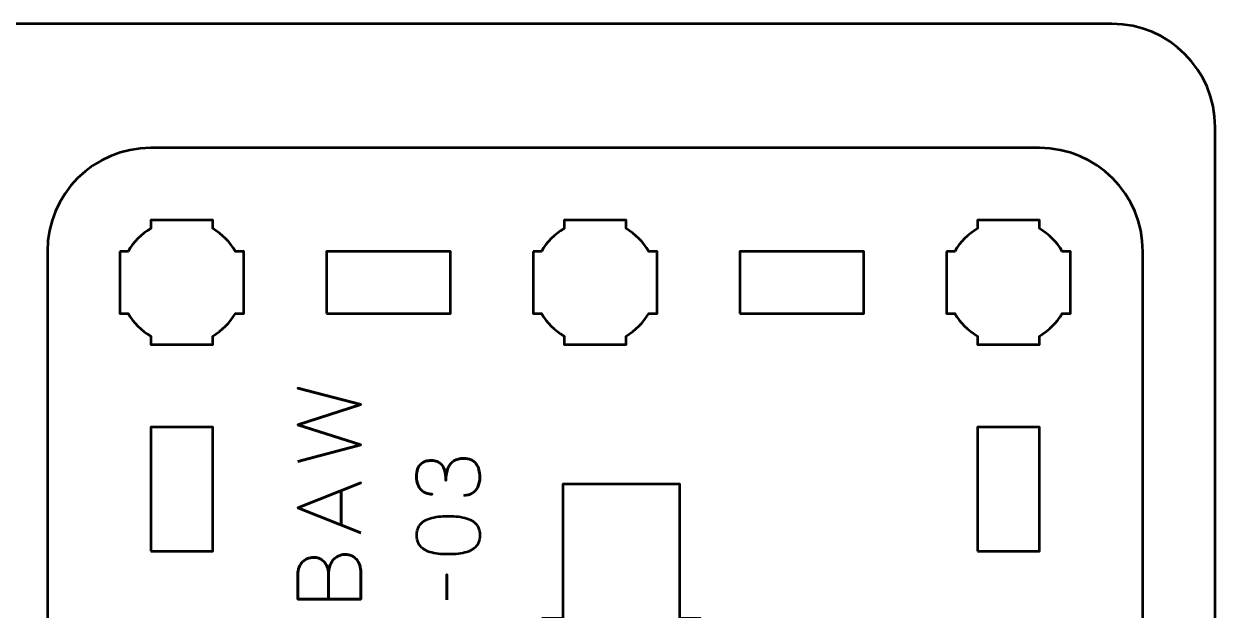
# Model space of a CAD drawing. Header units: centimetres. Extents: x -21 to 0, y -29.7 to 0.
# Drawn here: x -5.76 to 0, y -2.84 to 0 of the extents above; entities that cross this region are included whole.
import ezdxf

# ---------------------------------------------------------------- set-up
doc = ezdxf.new("R2010")
doc.units = ezdxf.units.CM
doc.header["$MEASUREMENT"] = 0
doc.layers.add('Layer 1', color=7, linetype='Continuous')

msp = doc.modelspace()

# ---------------------------------------------------------------- linework, layer by layer
at = {"layer": 'Layer 1', "lineweight": 53}
for points in [[(-4.3, -1.4), (-3.7, -1.4), (-3.7, -1.1), (-4.3, -1.1), (-4.3, -1.4)], [(-2.3, -1.4), (-1.7, -1.4), (-1.7, -1.1), (-2.3, -1.1), (-2.3, -1.4)], [(-5.15, -2.55), (-4.85, -2.55), (-4.85, -1.95), (-5.15, -1.95), (-5.15, -2.55)], [(-1.15, -2.55), (-0.85, -2.55), (-0.85, -1.95), (-1.15, -1.95), (-1.15, -2.55)]]:
    msp.add_lwpolyline(points, close=True, dxfattribs=at)
at = {"layer": 'Layer 1', "color": 1, "lineweight": 53}
msp.add_open_spline([(-21.00003, -29.19995), (-21.00003, -29.19995), (-21.00003, -8.29992), (-21.00003, -8.29992), (-21.00003, -8.29992), (-21.00003, -8.21709), (-20.93286, -8.14992), (-20.85003, -8.14992), (-20.85003, -8.14992), (-20.7672, -8.14992), (-20.70003, -8.08275), (-20.70003, -7.99992), (-20.70003, -7.99992), (-20.70003, -7.91709), (-20.7672, -7.84992), (-20.85003, -7.84992), (-20.85003, -7.84992), (-20.93286, -7.84992), (-21.00003, -7.78275), (-21.00003, -7.69992), (-21.00003, -7.69992), (-21.00003, -7.61709), (-20.93286, -7.54992), (-20.85003, -7.54992), (-20.85003, -7.54992), (-20.7672, -7.54992), (-20.70003, -7.48275), (-20.70003, -7.39992), (-20.70003, -7.39992), (-20.70003, -7.31709), (-20.7672, -7.24992), (-20.85003, -7.24992), (-20.85003, -7.24992), (-20.93286, -7.24992), (-21.00003, -7.18275), (-21.00003, -7.09992), (-21.00003, -7.09992), (-21.00003, -7.01709), (-20.93286, -6.94992), (-20.85003, -6.94992), (-20.85003, -6.94992), (-20.7672, -6.94992), (-20.70003, -6.88275), (-20.70003, -6.79992), (-20.70003, -6.79992), (-20.70003, -6.71709), (-20.7672, -6.64992), (-20.85003, -6.64992), (-20.85003, -6.64992), (-20.93286, -6.64992), (-21.00003, -6.58275), (-21.00003, -6.49992), (-21.00003, -6.49992), (-21.00003, -6.41709), (-20.93286, -6.34992), (-20.85003, -6.34992), (-20.85003, -6.34992), (-20.7672, -6.34992), (-20.70003, -6.28275), (-20.70003, -6.19992), (-20.70003, -6.19992), (-20.70003, -6.11709), (-20.7672, -6.04992), (-20.85003, -6.04992), (-20.85003, -6.04992), (-20.93286, -6.04992), (-21.00003, -5.98275), (-21.00003, -5.89992), (-21.00003, -5.89992), (-21.00003, -5.81709), (-20.93286, -5.74992), (-20.85003, -5.74992), (-20.85003, -5.74992), (-20.7672, -5.74992), (-20.70003, -5.68275), (-20.70003, -5.59992), (-20.70003, -5.59992), (-20.70003, -5.51709), (-20.7672, -5.44992), (-20.85003, -5.44992), (-20.85003, -5.44992), (-20.93286, -5.44992), (-21.00003, -5.38275), (-21.00003, -5.29992), (-21.00003, -5.29992), (-21.00003, -5.21709), (-20.93286, -5.14992), (-20.85003, -5.14992), (-20.85003, -5.14992), (-20.7672, -5.14992), (-20.70003, -5.08275), (-20.70003, -4.99992), (-20.70003, -4.99992), (-20.70003, -4.91709), (-20.7672, -4.84992), (-20.85003, -4.84992), (-20.85003, -4.84992), (-20.93286, -4.84992), (-21.00003, -4.78275), (-21.00003, -4.69992), (-21.00003, -4.69992), (-21.00003, -4.61709), (-20.93286, -4.54992), (-20.85003, -4.54992), (-20.85003, -4.54992), (-20.7672, -4.54992), (-20.70003, -4.48275), (-20.70003, -4.39992), (-20.70003, -4.39992), (-20.70003, -4.31709), (-20.7672, -4.24992), (-20.85003, -4.24992), (-20.85003, -4.24992), (-20.93286, -4.24992), (-21.00003, -4.18275), (-21.00003, -4.09992), (-21.00003, -4.09992), (-21.00003, -4.01709), (-20.93286, -3.94992), (-20.85003, -3.94992), (-20.85003, -3.94992), (-20.7672, -3.94992), (-20.70003, -3.88275), (-20.70003, -3.79992), (-20.70003, -3.79992), (-20.70003, -3.71709), (-20.7672, -3.64992), (-20.85003, -3.64992), (-20.85003, -3.64992), (-20.93286, -3.64992), (-21.00003, -3.58275), (-21.00003, -3.49992), (-21.00003, -3.49992), (-21.00003, -3.41709), (-20.93286, -3.34992), (-20.85003, -3.34992), (-20.85003, -3.34992), (-20.7672, -3.34992), (-20.70003, -3.28275), (-20.70003, -3.19992), (-20.70003, -3.19992), (-20.70003, -3.11709), (-20.7672, -3.04992), (-20.85003, -3.04992), (-20.85003, -3.04992), (-20.93286, -3.04992), (-21.00003, -2.98275), (-21.00003, -2.89992), (-21.00003, -2.89992), (-21.00003, -2.81709), (-20.93286, -2.74992), (-20.85003, -2.74992), (-20.85003, -2.74992), (-20.7672, -2.74992), (-20.70003, -2.68275), (-20.70003, -2.59992), (-20.70003, -2.59992), (-20.70003, -2.51709), (-20.7672, -2.44992), (-20.85003, -2.44992), (-20.85003, -2.44992), (-20.93286, -2.44992), (-21.00003, -2.38275), (-21.00003, -2.29992), (-21.00003, -2.29992), (-21.00003, -2.21709), (-20.93286, -2.14992), (-20.85003, -2.14992), (-20.85003, -2.14992), (-20.7672, -2.14992), (-20.70003, -2.08275), (-20.70003, -1.99992), (-20.70003, -1.99992), (-20.70003, -1.91709), (-20.7672, -1.84992), (-20.85003, -1.84992), (-20.85003, -1.84992), (-20.93286, -1.84992), (-21.00003, -1.78275), (-21.00003, -1.69992), (-21.00003, -1.69992), (-21.00003, -1.61709), (-20.93286, -1.54992), (-20.85003, -1.54992), (-20.85003, -1.54992), (-20.7672, -1.54992), (-20.70003, -1.48275), (-20.70003, -1.39992), (-20.70003, -1.39992), (-20.70003, -1.31709), (-20.7672, -1.24992), (-20.85003, -1.24992), (-20.85003, -1.24992), (-20.93286, -1.24992), (-21.00003, -1.18275), (-21.00003, -1.09992), (-21.00003, -1.09992), (-21.00003, -1.09992), (-21.00003, -0.49992), (-21.00003, -0.49992), (-21.00003, -0.49992), (-21.00003, -0.22295), (-20.77694, 0.00004), (-20.49994, 0.00004), (-20.49994, 0.00004), (-20.49994, 0.00004), (-0.50008, 0.00004), (-0.50008, 0.00004), (-0.50008, 0.00004), (-0.22294, 0.00004), (0.00002, -0.22295), (0.00002, -0.49992), (0.00002, -0.49992), (0.00002, -0.49992), (0.00002, -29.19995), (0.00002, -29.19995), (0.00002, -29.19995), (0.00002, -29.47695), (-0.22294, -29.70004), (-0.50008, -29.70004), (-0.50008, -29.70004), (-0.50008, -29.70004), (-20.49994, -29.70004), (-20.49994, -29.70004), (-20.49994, -29.70004), (-20.77694, -29.70004), (-21.00003, -29.47695), (-21.00003, -29.19995)], degree=3, knots=[0, 0, 0, 0, 0.0175439, 0.0175439, 0.0175439, 0.0175439, 0.0350877, 0.0350877, 0.0350877, 0.0350877, 0.0526316, 0.0526316, 0.0526316, 0.0526316, 0.0701754, 0.0701754, 0.0701754, 0.0701754, 0.0877193, 0.0877193, 0.0877193, 0.0877193, 0.1052632, 0.1052632, 0.1052632, 0.1052632, 0.122807, 0.122807, 0.122807, 0.122807, 0.1403509, 0.1403509, 0.1403509, 0.1403509, 0.1578947, 0.1578947, 0.1578947, 0.1578947, 0.1754386, 0.1754386, 0.1754386, 0.1754386, 0.1929825, 0.1929825, 0.1929825, 0.1929825, 0.2105263, 0.2105263, 0.2105263, 0.2105263, 0.2280702, 0.2280702, 0.2280702, 0.2280702, 0.245614, 0.245614, 0.245614, 0.245614, 0.2631579, 0.2631579, 0.2631579, 0.2631579, 0.2807018, 0.2807018, 0.2807018, 0.2807018, 0.2982456, 0.2982456, 0.2982456, 0.2982456, 0.3157895, 0.3157895, 0.3157895, 0.3157895, 0.3333333, 0.3333333, 0.3333333, 0.3333333, 0.3508772, 0.3508772, 0.3508772, 0.3508772, 0.3684211, 0.3684211, 0.3684211, 0.3684211, 0.3859649, 0.3859649, 0.3859649, 0.3859649, 0.4035088, 0.4035088, 0.4035088, 0.4035088, 0.4210526, 0.4210526, 0.4210526, 0.4210526, 0.4385965, 0.4385965, 0.4385965, 0.4385965, 0.4561404, 0.4561404, 0.4561404, 0.4561404, 0.4736842, 0.4736842, 0.4736842, 0.4736842, 0.4912281, 0.4912281, 0.4912281, 0.4912281, 0.5087719, 0.5087719, 0.5087719, 0.5087719, 0.5263158, 0.5263158, 0.5263158, 0.5263158, 0.5438596, 0.5438596, 0.5438596, 0.5438596, 0.5614035, 0.5614035, 0.5614035, 0.5614035, 0.5789474, 0.5789474, 0.5789474, 0.5789474, 0.5964912, 0.5964912, 0.5964912, 0.5964912, 0.6140351, 0.6140351, 0.6140351, 0.6140351, 0.6315789, 0.6315789, 0.6315789, 0.6315789, 0.6491228, 0.6491228, 0.6491228, 0.6491228, 0.6666667, 0.6666667, 0.6666667, 0.6666667, 0.6842105, 0.6842105, 0.6842105, 0.6842105, 0.7017544, 0.7017544, 0.7017544, 0.7017544, 0.7192982, 0.7192982, 0.7192982, 0.7192982, 0.7368421, 0.7368421, 0.7368421, 0.7368421, 0.754386, 0.754386, 0.754386, 0.754386, 0.7719298, 0.7719298, 0.7719298, 0.7719298, 0.7894737, 0.7894737, 0.7894737, 0.7894737, 0.8070175, 0.8070175, 0.8070175, 0.8070175, 0.8245614, 0.8245614, 0.8245614, 0.8245614, 0.8421053, 0.8421053, 0.8421053, 0.8421053, 0.8596491, 0.8596491, 0.8596491, 0.8596491, 0.877193, 0.877193, 0.877193, 0.877193, 0.8947368, 0.8947368, 0.8947368, 0.8947368, 0.9122807, 0.9122807, 0.9122807, 0.9122807, 0.9298246, 0.9298246, 0.9298246, 0.9298246, 0.9473684, 0.9473684, 0.9473684, 0.9473684, 0.9649123, 0.9649123, 0.9649123, 0.9649123, 0.9824561, 0.9824561, 0.9824561, 0.9824561, 1, 1, 1, 1], dxfattribs=at)
at = {"layer": 'Layer 1', "color": 3, "lineweight": 53}
msp.add_open_spline([(-5.65, -5.4), (-5.65, -5.4), (-5.65, -1.1), (-5.65, -1.1), (-5.65, -1.1), (-5.65, -0.82391), (-5.42609, -0.6), (-5.15, -0.6), (-5.15, -0.6), (-5.15, -0.6), (-0.85, -0.6), (-0.85, -0.6), (-0.85, -0.6), (-0.57391, -0.6), (-0.35, -0.82391), (-0.35, -1.1), (-0.35, -1.1), (-0.35, -1.1), (-0.35, -5.4), (-0.35, -5.4), (-0.35, -5.4), (-0.35, -5.67609), (-0.57391, -5.9), (-0.85, -5.9), (-0.85, -5.9), (-0.85, -5.9), (-2.492, -5.9), (-2.492, -5.9), (-2.492, -5.9), (-2.492, -5.9), (-2.492, -4.52699), (-2.492, -4.52699), (-2.492, -4.52699), (-2.492, -4.52699), (-2.238, -4.52699), (-2.238, -4.52699), (-2.238, -4.52699), (-2.238, -4.52699), (-2.238, -4.27299), (-2.238, -4.27299), (-2.238, -4.27299), (-2.238, -4.27299), (-2.492, -4.27299), (-2.492, -4.27299), (-2.492, -4.27299), (-2.492, -4.27299), (-2.492, -2.87299), (-2.492, -2.87299), (-2.492, -2.87299), (-2.492, -2.87299), (-2.592, -2.87302), (-2.592, -2.87302), (-2.592, -2.87302), (-2.592, -2.87302), (-2.592, -2.64998), (-2.592, -2.64998), (-2.592, -2.64998), (-2.592, -2.64998), (-2.592, -2.22501), (-2.592, -2.22501), (-2.592, -2.22501), (-2.592, -2.22501), (-3.154, -2.225), (-3.154, -2.225), (-3.154, -2.225), (-3.154, -2.225), (-3.154, -2.64998), (-3.154, -2.64998), (-3.154, -2.64998), (-3.154, -2.64998), (-3.154, -2.87302), (-3.154, -2.87302), (-3.154, -2.87302), (-3.154, -2.87302), (-3.254, -2.87299), (-3.254, -2.87299), (-3.254, -2.87299), (-3.254, -2.87299), (-3.254, -4.27299), (-3.254, -4.27299), (-3.254, -4.27299), (-3.254, -4.27299), (-3.762, -4.27299), (-3.762, -4.27299), (-3.762, -4.27299), (-3.762, -4.27299), (-3.762, -4.52699), (-3.762, -4.52699), (-3.762, -4.52699), (-3.762, -4.52699), (-3.508, -4.52699), (-3.508, -4.52699), (-3.508, -4.52699), (-3.508, -4.52699), (-3.508, -5.9), (-3.508, -5.9), (-3.508, -5.9), (-3.508, -5.9), (-3.969, -5.9), (-3.969, -5.9), (-3.969, -5.9), (-3.969, -5.81717), (-4.03617, -5.75), (-4.119, -5.75), (-4.119, -5.75), (-4.20183, -5.75), (-4.269, -5.81717), (-4.269, -5.9), (-4.269, -5.9), (-4.269, -5.9), (-5.15, -5.9), (-5.15, -5.9), (-5.15, -5.9), (-5.42609, -5.9), (-5.65, -5.67609), (-5.65, -5.4)], degree=3, knots=[0, 0, 0, 0, 0.0344828, 0.0344828, 0.0344828, 0.0344828, 0.0689655, 0.0689655, 0.0689655, 0.0689655, 0.1034483, 0.1034483, 0.1034483, 0.1034483, 0.137931, 0.137931, 0.137931, 0.137931, 0.1724138, 0.1724138, 0.1724138, 0.1724138, 0.2068966, 0.2068966, 0.2068966, 0.2068966, 0.2413793, 0.2413793, 0.2413793, 0.2413793, 0.2758621, 0.2758621, 0.2758621, 0.2758621, 0.3103448, 0.3103448, 0.3103448, 0.3103448, 0.3448276, 0.3448276, 0.3448276, 0.3448276, 0.3793103, 0.3793103, 0.3793103, 0.3793103, 0.4137931, 0.4137931, 0.4137931, 0.4137931, 0.4482759, 0.4482759, 0.4482759, 0.4482759, 0.4827586, 0.4827586, 0.4827586, 0.4827586, 0.5172414, 0.5172414, 0.5172414, 0.5172414, 0.5517241, 0.5517241, 0.5517241, 0.5517241, 0.5862069, 0.5862069, 0.5862069, 0.5862069, 0.6206897, 0.6206897, 0.6206897, 0.6206897, 0.6551724, 0.6551724, 0.6551724, 0.6551724, 0.6896552, 0.6896552, 0.6896552, 0.6896552, 0.7241379, 0.7241379, 0.7241379, 0.7241379, 0.7586207, 0.7586207, 0.7586207, 0.7586207, 0.7931034, 0.7931034, 0.7931034, 0.7931034, 0.8275862, 0.8275862, 0.8275862, 0.8275862, 0.862069, 0.862069, 0.862069, 0.862069, 0.8965517, 0.8965517, 0.8965517, 0.8965517, 0.9310345, 0.9310345, 0.9310345, 0.9310345, 0.9655172, 0.9655172, 0.9655172, 0.9655172, 1, 1, 1, 1], dxfattribs=at)
at = {"layer": 'Layer 1', "lineweight": 53}
for points in [[(-5.3, -1.1), (-5.3, -1.1), (-5.25985, -1.1), (-5.25985, -1.1), (-5.25985, -1.1), (-5.2335, -1.05447), (-5.19553, -1.0165), (-5.15, -0.99015), (-5.15, -0.99015), (-5.15, -0.99015), (-5.15, -0.95), (-5.15, -0.95), (-5.15, -0.95), (-5.15, -0.95), (-5, -0.95), (-5, -0.95), (-5, -0.95), (-5, -0.95), (-4.85, -0.95), (-4.85, -0.95), (-4.85, -0.95), (-4.85, -0.95), (-4.85, -0.99015), (-4.85, -0.99015), (-4.85, -0.99015), (-4.80447, -1.0165), (-4.7665, -1.05447), (-4.74015, -1.1), (-4.74015, -1.1), (-4.74015, -1.1), (-4.7, -1.1), (-4.7, -1.1), (-4.7, -1.1), (-4.7, -1.1), (-4.7, -1.25), (-4.7, -1.25), (-4.7, -1.25), (-4.7, -1.25), (-4.7, -1.4), (-4.7, -1.4), (-4.7, -1.4), (-4.7, -1.4), (-4.74015, -1.4), (-4.74015, -1.4), (-4.74015, -1.4), (-4.7665, -1.44553), (-4.80447, -1.4835), (-4.85, -1.50985), (-4.85, -1.50985), (-4.85, -1.50985), (-4.85, -1.55), (-4.85, -1.55), (-4.85, -1.55), (-4.85, -1.55), (-5, -1.55), (-5, -1.55), (-5, -1.55), (-5, -1.55), (-5.15, -1.55), (-5.15, -1.55), (-5.15, -1.55), (-5.15, -1.55), (-5.15, -1.50985), (-5.15, -1.50985), (-5.15, -1.50985), (-5.19553, -1.4835), (-5.2335, -1.44553), (-5.25985, -1.4), (-5.25985, -1.4), (-5.25985, -1.4), (-5.3, -1.4), (-5.3, -1.4), (-5.3, -1.4), (-5.3, -1.4), (-5.3, -1.25), (-5.3, -1.25), (-5.3, -1.25), (-5.3, -1.25), (-5.3, -1.1), (-5.3, -1.1)], [(-3.3, -1.1), (-3.3, -1.1), (-3.25985, -1.1), (-3.25985, -1.1), (-3.25985, -1.1), (-3.2335, -1.05447), (-3.19553, -1.0165), (-3.15, -0.99015), (-3.15, -0.99015), (-3.15, -0.99015), (-3.15, -0.95), (-3.15, -0.95), (-3.15, -0.95), (-3.15, -0.95), (-3, -0.95), (-3, -0.95), (-3, -0.95), (-3, -0.95), (-2.85, -0.95), (-2.85, -0.95), (-2.85, -0.95), (-2.85, -0.95), (-2.85, -0.99015), (-2.85, -0.99015), (-2.85, -0.99015), (-2.80447, -1.0165), (-2.7665, -1.05447), (-2.74015, -1.1), (-2.74015, -1.1), (-2.74015, -1.1), (-2.7, -1.1), (-2.7, -1.1), (-2.7, -1.1), (-2.7, -1.1), (-2.7, -1.25), (-2.7, -1.25), (-2.7, -1.25), (-2.7, -1.25), (-2.7, -1.4), (-2.7, -1.4), (-2.7, -1.4), (-2.7, -1.4), (-2.74015, -1.4), (-2.74015, -1.4), (-2.74015, -1.4), (-2.7665, -1.44553), (-2.80447, -1.4835), (-2.85, -1.50985), (-2.85, -1.50985), (-2.85, -1.50985), (-2.85, -1.55), (-2.85, -1.55), (-2.85, -1.55), (-2.85, -1.55), (-3, -1.55), (-3, -1.55), (-3, -1.55), (-3, -1.55), (-3.15, -1.55), (-3.15, -1.55), (-3.15, -1.55), (-3.15, -1.55), (-3.15, -1.50985), (-3.15, -1.50985), (-3.15, -1.50985), (-3.19553, -1.4835), (-3.2335, -1.44553), (-3.25985, -1.4), (-3.25985, -1.4), (-3.25985, -1.4), (-3.3, -1.4), (-3.3, -1.4), (-3.3, -1.4), (-3.3, -1.4), (-3.3, -1.25), (-3.3, -1.25), (-3.3, -1.25), (-3.3, -1.25), (-3.3, -1.1), (-3.3, -1.1)], [(-1.3, -1.1), (-1.3, -1.1), (-1.25985, -1.1), (-1.25985, -1.1), (-1.25985, -1.1), (-1.2335, -1.05447), (-1.19553, -1.0165), (-1.15, -0.99015), (-1.15, -0.99015), (-1.15, -0.99015), (-1.15, -0.95), (-1.15, -0.95), (-1.15, -0.95), (-1.15, -0.95), (-1, -0.95), (-1, -0.95), (-1, -0.95), (-1, -0.95), (-0.85, -0.95), (-0.85, -0.95), (-0.85, -0.95), (-0.85, -0.95), (-0.85, -0.99015), (-0.85, -0.99015), (-0.85, -0.99015), (-0.80447, -1.0165), (-0.7665, -1.05447), (-0.74015, -1.1), (-0.74015, -1.1), (-0.74015, -1.1), (-0.7, -1.1), (-0.7, -1.1), (-0.7, -1.1), (-0.7, -1.1), (-0.7, -1.25), (-0.7, -1.25), (-0.7, -1.25), (-0.7, -1.25), (-0.7, -1.4), (-0.7, -1.4), (-0.7, -1.4), (-0.7, -1.4), (-0.74015, -1.4), (-0.74015, -1.4), (-0.74015, -1.4), (-0.7665, -1.44553), (-0.80447, -1.4835), (-0.85, -1.50985), (-0.85, -1.50985), (-0.85, -1.50985), (-0.85, -1.55), (-0.85, -1.55), (-0.85, -1.55), (-0.85, -1.55), (-1, -1.55), (-1, -1.55), (-1, -1.55), (-1, -1.55), (-1.15, -1.55), (-1.15, -1.55), (-1.15, -1.55), (-1.15, -1.55), (-1.15, -1.50985), (-1.15, -1.50985), (-1.15, -1.50985), (-1.19553, -1.4835), (-1.2335, -1.44553), (-1.25985, -1.4), (-1.25985, -1.4), (-1.25985, -1.4), (-1.3, -1.4), (-1.3, -1.4), (-1.3, -1.4), (-1.3, -1.4), (-1.3, -1.25), (-1.3, -1.25), (-1.3, -1.25), (-1.3, -1.25), (-1.3, -1.1), (-1.3, -1.1)]]:
    msp.add_open_spline(points, degree=3, knots=[0, 0, 0, 0, 0.05, 0.05, 0.05, 0.05, 0.1, 0.1, 0.1, 0.1, 0.15, 0.15, 0.15, 0.15, 0.2, 0.2, 0.2, 0.2, 0.25, 0.25, 0.25, 0.25, 0.3, 0.3, 0.3, 0.3, 0.35, 0.35, 0.35, 0.35, 0.4, 0.4, 0.4, 0.4, 0.45, 0.45, 0.45, 0.45, 0.5, 0.5, 0.5, 0.5, 0.55, 0.55, 0.55, 0.55, 0.6, 0.6, 0.6, 0.6, 0.65, 0.65, 0.65, 0.65, 0.7, 0.7, 0.7, 0.7, 0.75, 0.75, 0.75, 0.75, 0.8, 0.8, 0.8, 0.8, 0.85, 0.85, 0.85, 0.85, 0.9, 0.9, 0.9, 0.9, 0.95, 0.95, 0.95, 0.95, 1, 1, 1, 1], dxfattribs=at)
at = {"layer": 'Layer 1', "color": 5, "lineweight": 53}
for points, knots in [([(-4.43833, -2.11564), (-4.43833, -2.11564), (-4.13311, -2.03521), (-4.13311, -2.03521), (-4.13311, -2.03521), (-4.13311, -2.03521), (-4.43833, -1.93827), (-4.43833, -1.93827), (-4.43833, -1.93827), (-4.43833, -1.93827), (-4.13311, -1.84132), (-4.13311, -1.84132), (-4.13311, -1.84132), (-4.13311, -1.84132), (-4.43833, -1.76089), (-4.43833, -1.76089), (-4.43833, -1.76089), (-4.43833, -1.76089), (-4.13311, -1.84132), (-4.13311, -1.84132), (-4.13311, -1.84132), (-4.13311, -1.84132), (-4.43833, -1.93827), (-4.43833, -1.93827), (-4.43833, -1.93827), (-4.43833, -1.93827), (-4.13311, -2.03521), (-4.13311, -2.03521), (-4.13311, -2.03521), (-4.13311, -2.03521), (-4.43833, -2.11564), (-4.43833, -2.11564)], [0, 0, 0, 0, 0.125, 0.125, 0.125, 0.125, 0.25, 0.25, 0.25, 0.25, 0.375, 0.375, 0.375, 0.375, 0.5, 0.5, 0.5, 0.5, 0.625, 0.625, 0.625, 0.625, 0.75, 0.75, 0.75, 0.75, 0.875, 0.875, 0.875, 0.875, 1, 1, 1, 1]), ([(-3.63442, -2.28011), (-3.61918, -2.28004), (-3.60592, -2.27651), (-3.59442, -2.26953), (-3.59442, -2.26953), (-3.58299, -2.26254), (-3.57403, -2.25259), (-3.56761, -2.23961), (-3.56761, -2.23961), (-3.56119, -2.22663), (-3.55794, -2.21104), (-3.5578, -2.1929), (-3.5578, -2.1929), (-3.5578, -2.17929), (-3.55921, -2.16694), (-3.56217, -2.15572), (-3.56217, -2.15572), (-3.56514, -2.14457), (-3.56972, -2.13498), (-3.576, -2.12686), (-3.576, -2.12686), (-3.58228, -2.11875), (-3.5904, -2.11254), (-3.60027, -2.1081), (-3.60027, -2.1081), (-3.61022, -2.10372), (-3.62215, -2.10154), (-3.63612, -2.10147), (-3.63612, -2.10147), (-3.65474, -2.10139), (-3.67048, -2.1052), (-3.68325, -2.11275), (-3.68325, -2.11275), (-3.69602, -2.1203), (-3.70561, -2.13202), (-3.71217, -2.14775), (-3.71217, -2.14775), (-3.71874, -2.16348), (-3.72205, -2.18366), (-3.72205, -2.20814), (-3.72205, -2.20814), (-3.72198, -2.18987), (-3.72367, -2.17456), (-3.72713, -2.16207), (-3.72713, -2.16207), (-3.73059, -2.14965), (-3.73546, -2.13971), (-3.74181, -2.13223), (-3.74181, -2.13223), (-3.74809, -2.12475), (-3.75557, -2.11932), (-3.76417, -2.11607), (-3.76417, -2.11607), (-3.77271, -2.11275), (-3.78209, -2.11113), (-3.79232, -2.1112), (-3.79232, -2.1112), (-3.80256, -2.11113), (-3.81201, -2.11254), (-3.82076, -2.11536), (-3.82076, -2.11536), (-3.82951, -2.11812), (-3.8372, -2.12263), (-3.84376, -2.12877), (-3.84376, -2.12877), (-3.85032, -2.13491), (-3.85547, -2.14302), (-3.85914, -2.15297), (-3.85914, -2.15297), (-3.86281, -2.16299), (-3.86464, -2.1752), (-3.86471, -2.18952), (-3.86471, -2.18952), (-3.86464, -2.20377), (-3.86253, -2.21626), (-3.85843, -2.22684), (-3.85843, -2.22684), (-3.85434, -2.2375), (-3.84877, -2.24624), (-3.84164, -2.2533), (-3.84164, -2.2533), (-3.83452, -2.26028), (-3.8264, -2.26551), (-3.81723, -2.26896), (-3.81723, -2.26896), (-3.80806, -2.27249), (-3.79832, -2.27418), (-3.78809, -2.27418), (-3.78809, -2.27418), (-3.79832, -2.27418), (-3.80806, -2.27249), (-3.81723, -2.26896), (-3.81723, -2.26896), (-3.8264, -2.26551), (-3.83452, -2.26028), (-3.84164, -2.2533), (-3.84164, -2.2533), (-3.84877, -2.24624), (-3.85434, -2.2375), (-3.85843, -2.22684), (-3.85843, -2.22684), (-3.86253, -2.21626), (-3.86464, -2.20377), (-3.86471, -2.18952), (-3.86471, -2.18952), (-3.86464, -2.1752), (-3.86281, -2.16299), (-3.85914, -2.15297), (-3.85914, -2.15297), (-3.85547, -2.14302), (-3.85032, -2.13491), (-3.84376, -2.12877), (-3.84376, -2.12877), (-3.8372, -2.12263), (-3.82951, -2.11812), (-3.82076, -2.11536), (-3.82076, -2.11536), (-3.81201, -2.11254), (-3.80256, -2.11113), (-3.79232, -2.1112), (-3.79232, -2.1112), (-3.78209, -2.11113), (-3.77271, -2.11275), (-3.76417, -2.11607), (-3.76417, -2.11607), (-3.75557, -2.11932), (-3.74809, -2.12475), (-3.74181, -2.13223), (-3.74181, -2.13223), (-3.73546, -2.13971), (-3.73059, -2.14965), (-3.72713, -2.16207), (-3.72713, -2.16207), (-3.72367, -2.17456), (-3.72198, -2.18987), (-3.72205, -2.20814), (-3.72205, -2.20814), (-3.72205, -2.18366), (-3.71874, -2.16348), (-3.71217, -2.14775), (-3.71217, -2.14775), (-3.70561, -2.13202), (-3.69602, -2.1203), (-3.68325, -2.11275), (-3.68325, -2.11275), (-3.67048, -2.1052), (-3.65474, -2.10139), (-3.63612, -2.10147), (-3.63612, -2.10147), (-3.62215, -2.10154), (-3.61022, -2.10372), (-3.60027, -2.1081), (-3.60027, -2.1081), (-3.5904, -2.11254), (-3.58228, -2.11875), (-3.576, -2.12686), (-3.576, -2.12686), (-3.56972, -2.13498), (-3.56514, -2.14457), (-3.56217, -2.15572), (-3.56217, -2.15572), (-3.55921, -2.16694), (-3.5578, -2.17929), (-3.5578, -2.1929), (-3.5578, -2.1929), (-3.55794, -2.21104), (-3.56119, -2.22663), (-3.56761, -2.23961), (-3.56761, -2.23961), (-3.57403, -2.25259), (-3.58299, -2.26254), (-3.59442, -2.26953), (-3.59442, -2.26953), (-3.60592, -2.27651), (-3.61918, -2.28004), (-3.63442, -2.28011)], [0, 0, 0, 0, 0.0227273, 0.0227273, 0.0227273, 0.0227273, 0.0454545, 0.0454545, 0.0454545, 0.0454545, 0.0681818, 0.0681818, 0.0681818, 0.0681818, 0.0909091, 0.0909091, 0.0909091, 0.0909091, 0.1136364, 0.1136364, 0.1136364, 0.1136364, 0.1363636, 0.1363636, 0.1363636, 0.1363636, 0.1590909, 0.1590909, 0.1590909, 0.1590909, 0.1818182, 0.1818182, 0.1818182, 0.1818182, 0.2045455, 0.2045455, 0.2045455, 0.2045455, 0.2272727, 0.2272727, 0.2272727, 0.2272727, 0.25, 0.25, 0.25, 0.25, 0.2727273, 0.2727273, 0.2727273, 0.2727273, 0.2954545, 0.2954545, 0.2954545, 0.2954545, 0.3181818, 0.3181818, 0.3181818, 0.3181818, 0.3409091, 0.3409091, 0.3409091, 0.3409091, 0.3636364, 0.3636364, 0.3636364, 0.3636364, 0.3863636, 0.3863636, 0.3863636, 0.3863636, 0.4090909, 0.4090909, 0.4090909, 0.4090909, 0.4318182, 0.4318182, 0.4318182, 0.4318182, 0.4545455, 0.4545455, 0.4545455, 0.4545455, 0.4772727, 0.4772727, 0.4772727, 0.4772727, 0.5, 0.5, 0.5, 0.5, 0.5227273, 0.5227273, 0.5227273, 0.5227273, 0.5454545, 0.5454545, 0.5454545, 0.5454545, 0.5681818, 0.5681818, 0.5681818, 0.5681818, 0.5909091, 0.5909091, 0.5909091, 0.5909091, 0.6136364, 0.6136364, 0.6136364, 0.6136364, 0.6363636, 0.6363636, 0.6363636, 0.6363636, 0.6590909, 0.6590909, 0.6590909, 0.6590909, 0.6818182, 0.6818182, 0.6818182, 0.6818182, 0.7045455, 0.7045455, 0.7045455, 0.7045455, 0.7272727, 0.7272727, 0.7272727, 0.7272727, 0.75, 0.75, 0.75, 0.75, 0.7727273, 0.7727273, 0.7727273, 0.7727273, 0.7954545, 0.7954545, 0.7954545, 0.7954545, 0.8181818, 0.8181818, 0.8181818, 0.8181818, 0.8409091, 0.8409091, 0.8409091, 0.8409091, 0.8636364, 0.8636364, 0.8636364, 0.8636364, 0.8863636, 0.8863636, 0.8863636, 0.8863636, 0.9090909, 0.9090909, 0.9090909, 0.9090909, 0.9318182, 0.9318182, 0.9318182, 0.9318182, 0.9545455, 0.9545455, 0.9545455, 0.9545455, 0.9772727, 0.9772727, 0.9772727, 0.9772727, 1, 1, 1, 1]), ([(-4.13311, -2.4615), (-4.13311, -2.4615), (-4.43833, -2.34043), (-4.43833, -2.34043), (-4.43833, -2.34043), (-4.43833, -2.34043), (-4.13311, -2.21893), (-4.13311, -2.21893), (-4.13311, -2.21893), (-4.13311, -2.21893), (-4.43833, -2.34043), (-4.43833, -2.34043), (-4.43833, -2.34043), (-4.43833, -2.34043), (-4.13311, -2.4615), (-4.13311, -2.4615)], [0, 0, 0, 0, 0.25, 0.25, 0.25, 0.25, 0.5, 0.5, 0.5, 0.5, 0.75, 0.75, 0.75, 0.75, 1, 1, 1, 1]), ([(-4.22921, -2.4234), (-4.22921, -2.4234), (-4.22921, -2.25746), (-4.22921, -2.25746), (-4.22921, -2.25746), (-4.22921, -2.25746), (-4.22921, -2.4234), (-4.22921, -2.4234)], [0, 0, 0, 0, 0.5, 0.5, 0.5, 0.5, 1, 1, 1, 1]), ([(-3.5578, -2.47272), (-3.55787, -2.45791), (-3.56048, -2.44514), (-3.56556, -2.43448), (-3.56556, -2.43448), (-3.57064, -2.4239), (-3.57791, -2.41508), (-3.58715, -2.40803), (-3.58715, -2.40803), (-3.59646, -2.40104), (-3.60747, -2.39554), (-3.62017, -2.39145), (-3.62017, -2.39145), (-3.63287, -2.38742), (-3.64677, -2.38453), (-3.66201, -2.38291), (-3.66201, -2.38291), (-3.67725, -2.38121), (-3.69327, -2.38037), (-3.7102, -2.38044), (-3.7102, -2.38044), (-3.72706, -2.38037), (-3.74308, -2.38121), (-3.75825, -2.38291), (-3.75825, -2.38291), (-3.77342, -2.38453), (-3.78739, -2.38742), (-3.80009, -2.39145), (-3.80009, -2.39145), (-3.81272, -2.39554), (-3.82372, -2.40104), (-3.83311, -2.40803), (-3.83311, -2.40803), (-3.84242, -2.41508), (-3.84969, -2.4239), (-3.85477, -2.43448), (-3.85477, -2.43448), (-3.85992, -2.44514), (-3.86253, -2.45791), (-3.8626, -2.47272), (-3.8626, -2.47272), (-3.86253, -2.48754), (-3.85992, -2.50031), (-3.85477, -2.51097), (-3.85477, -2.51097), (-3.84969, -2.52155), (-3.84242, -2.53037), (-3.83311, -2.53742), (-3.83311, -2.53742), (-3.82372, -2.54441), (-3.81272, -2.54991), (-3.80009, -2.554), (-3.80009, -2.554), (-3.78739, -2.55803), (-3.77342, -2.56092), (-3.75825, -2.56254), (-3.75825, -2.56254), (-3.74308, -2.56423), (-3.72706, -2.56508), (-3.7102, -2.56501), (-3.7102, -2.56501), (-3.69327, -2.56508), (-3.67725, -2.56423), (-3.66201, -2.56254), (-3.66201, -2.56254), (-3.64677, -2.56092), (-3.63287, -2.55803), (-3.62017, -2.554), (-3.62017, -2.554), (-3.60747, -2.54991), (-3.59646, -2.54441), (-3.58715, -2.53742), (-3.58715, -2.53742), (-3.57791, -2.53037), (-3.57064, -2.52155), (-3.56556, -2.51097), (-3.56556, -2.51097), (-3.56048, -2.50031), (-3.55787, -2.48754), (-3.5578, -2.47272)], [0, 0, 0, 0, 0.05, 0.05, 0.05, 0.05, 0.1, 0.1, 0.1, 0.1, 0.15, 0.15, 0.15, 0.15, 0.2, 0.2, 0.2, 0.2, 0.25, 0.25, 0.25, 0.25, 0.3, 0.3, 0.3, 0.3, 0.35, 0.35, 0.35, 0.35, 0.4, 0.4, 0.4, 0.4, 0.45, 0.45, 0.45, 0.45, 0.5, 0.5, 0.5, 0.5, 0.55, 0.55, 0.55, 0.55, 0.6, 0.6, 0.6, 0.6, 0.65, 0.65, 0.65, 0.65, 0.7, 0.7, 0.7, 0.7, 0.75, 0.75, 0.75, 0.75, 0.8, 0.8, 0.8, 0.8, 0.85, 0.85, 0.85, 0.85, 0.9, 0.9, 0.9, 0.9, 0.95, 0.95, 0.95, 0.95, 1, 1, 1, 1]), ([(-3.5578, -2.47272), (-3.55787, -2.45791), (-3.56048, -2.44514), (-3.56556, -2.43448), (-3.56556, -2.43448), (-3.57064, -2.4239), (-3.57791, -2.41508), (-3.58715, -2.40803), (-3.58715, -2.40803), (-3.59646, -2.40104), (-3.60747, -2.39554), (-3.62017, -2.39145), (-3.62017, -2.39145), (-3.63287, -2.38742), (-3.64677, -2.38453), (-3.66201, -2.38291), (-3.66201, -2.38291), (-3.67725, -2.38121), (-3.69327, -2.38037), (-3.7102, -2.38044), (-3.7102, -2.38044), (-3.72706, -2.38037), (-3.74308, -2.38121), (-3.75825, -2.38291), (-3.75825, -2.38291), (-3.77342, -2.38453), (-3.78739, -2.38742), (-3.80009, -2.39145), (-3.80009, -2.39145), (-3.81272, -2.39554), (-3.82372, -2.40104), (-3.83311, -2.40803), (-3.83311, -2.40803), (-3.84242, -2.41508), (-3.84969, -2.4239), (-3.85477, -2.43448), (-3.85477, -2.43448), (-3.85992, -2.44514), (-3.86253, -2.45791), (-3.8626, -2.47272), (-3.8626, -2.47272), (-3.86253, -2.48754), (-3.85992, -2.50031), (-3.85477, -2.51097), (-3.85477, -2.51097), (-3.84969, -2.52155), (-3.84242, -2.53037), (-3.83311, -2.53742), (-3.83311, -2.53742), (-3.82372, -2.54441), (-3.81272, -2.54991), (-3.80009, -2.554), (-3.80009, -2.554), (-3.78739, -2.55803), (-3.77342, -2.56092), (-3.75825, -2.56254), (-3.75825, -2.56254), (-3.74308, -2.56423), (-3.72706, -2.56508), (-3.7102, -2.56501), (-3.7102, -2.56501), (-3.69327, -2.56508), (-3.67725, -2.56423), (-3.66201, -2.56254), (-3.66201, -2.56254), (-3.64677, -2.56092), (-3.63287, -2.55803), (-3.62017, -2.554), (-3.62017, -2.554), (-3.60747, -2.54991), (-3.59646, -2.54441), (-3.58715, -2.53742), (-3.58715, -2.53742), (-3.57791, -2.53037), (-3.57064, -2.52155), (-3.56556, -2.51097), (-3.56556, -2.51097), (-3.56048, -2.50031), (-3.55787, -2.48754), (-3.5578, -2.47272)], [0, 0, 0, 0, 0.05, 0.05, 0.05, 0.05, 0.1, 0.1, 0.1, 0.1, 0.15, 0.15, 0.15, 0.15, 0.2, 0.2, 0.2, 0.2, 0.25, 0.25, 0.25, 0.25, 0.3, 0.3, 0.3, 0.3, 0.35, 0.35, 0.35, 0.35, 0.4, 0.4, 0.4, 0.4, 0.45, 0.45, 0.45, 0.45, 0.5, 0.5, 0.5, 0.5, 0.55, 0.55, 0.55, 0.55, 0.6, 0.6, 0.6, 0.6, 0.65, 0.65, 0.65, 0.65, 0.7, 0.7, 0.7, 0.7, 0.75, 0.75, 0.75, 0.75, 0.8, 0.8, 0.8, 0.8, 0.85, 0.85, 0.85, 0.85, 0.9, 0.9, 0.9, 0.9, 0.95, 0.95, 0.95, 0.95, 1, 1, 1, 1]), ([(-4.29017, -2.78196), (-4.29017, -2.78196), (-4.29017, -2.6647), (-4.29017, -2.6647), (-4.29017, -2.6647), (-4.29024, -2.64946), (-4.29235, -2.63648), (-4.29652, -2.62554), (-4.29652, -2.62554), (-4.30061, -2.61467), (-4.30618, -2.60586), (-4.31317, -2.59901), (-4.31317, -2.59901), (-4.32015, -2.59217), (-4.32805, -2.58723), (-4.3368, -2.58412), (-4.3368, -2.58412), (-4.34548, -2.58109), (-4.35451, -2.57968), (-4.36382, -2.58003), (-4.36382, -2.58003), (-4.37314, -2.58046), (-4.38217, -2.58243), (-4.39099, -2.58596), (-4.39099, -2.58596), (-4.39981, -2.58942), (-4.40778, -2.59464), (-4.41491, -2.60148), (-4.41491, -2.60148), (-4.42203, -2.60832), (-4.42768, -2.61686), (-4.43184, -2.62723), (-4.43184, -2.62723), (-4.43607, -2.63761), (-4.43826, -2.64981), (-4.43833, -2.66385), (-4.43833, -2.66385), (-4.43833, -2.66385), (-4.43833, -2.78196), (-4.43833, -2.78196), (-4.43833, -2.78196), (-4.43833, -2.78196), (-4.13311, -2.78196), (-4.13311, -2.78196), (-4.13311, -2.78196), (-4.13311, -2.78196), (-4.13311, -2.652), (-4.13311, -2.652), (-4.13311, -2.652), (-4.13311, -2.63986), (-4.13487, -2.62857), (-4.13833, -2.61813), (-4.13833, -2.61813), (-4.14186, -2.60769), (-4.14687, -2.59859), (-4.1535, -2.59069), (-4.1535, -2.59069), (-4.1602, -2.58285), (-4.16825, -2.57672), (-4.17777, -2.57234), (-4.17777, -2.57234), (-4.1873, -2.56797), (-4.19809, -2.56571), (-4.21016, -2.56564), (-4.21016, -2.56564), (-4.22229, -2.56592), (-4.23323, -2.56846), (-4.24303, -2.57333), (-4.24303, -2.57333), (-4.25284, -2.5782), (-4.26124, -2.58497), (-4.26822, -2.59372), (-4.26822, -2.59372), (-4.27528, -2.60247), (-4.28071, -2.61291), (-4.28445, -2.62491), (-4.28445, -2.62491), (-4.28819, -2.6369), (-4.29009, -2.65016), (-4.29017, -2.6647), (-4.29017, -2.6647), (-4.29009, -2.65016), (-4.28819, -2.6369), (-4.28445, -2.62491), (-4.28445, -2.62491), (-4.28071, -2.61291), (-4.27528, -2.60247), (-4.26822, -2.59372), (-4.26822, -2.59372), (-4.26124, -2.58497), (-4.25284, -2.5782), (-4.24303, -2.57333), (-4.24303, -2.57333), (-4.23323, -2.56846), (-4.22229, -2.56592), (-4.21016, -2.56564), (-4.21016, -2.56564), (-4.19809, -2.56571), (-4.1873, -2.56797), (-4.17777, -2.57234), (-4.17777, -2.57234), (-4.16825, -2.57672), (-4.1602, -2.58285), (-4.1535, -2.59069), (-4.1535, -2.59069), (-4.14687, -2.59859), (-4.14186, -2.60769), (-4.13833, -2.61813), (-4.13833, -2.61813), (-4.13487, -2.62857), (-4.13311, -2.63986), (-4.13311, -2.652), (-4.13311, -2.652), (-4.13311, -2.652), (-4.13311, -2.78196), (-4.13311, -2.78196), (-4.13311, -2.78196), (-4.13311, -2.78196), (-4.43833, -2.78196), (-4.43833, -2.78196), (-4.43833, -2.78196), (-4.43833, -2.78196), (-4.43833, -2.66385), (-4.43833, -2.66385), (-4.43833, -2.66385), (-4.43826, -2.64981), (-4.43607, -2.63761), (-4.43184, -2.62723), (-4.43184, -2.62723), (-4.42768, -2.61686), (-4.42203, -2.60832), (-4.41491, -2.60148), (-4.41491, -2.60148), (-4.40778, -2.59464), (-4.39981, -2.58942), (-4.39099, -2.58596), (-4.39099, -2.58596), (-4.38217, -2.58243), (-4.37314, -2.58046), (-4.36382, -2.58003), (-4.36382, -2.58003), (-4.35451, -2.57968), (-4.34548, -2.58109), (-4.3368, -2.58412), (-4.3368, -2.58412), (-4.32805, -2.58723), (-4.32015, -2.59217), (-4.31317, -2.59901), (-4.31317, -2.59901), (-4.30618, -2.60586), (-4.30061, -2.61467), (-4.29652, -2.62554), (-4.29652, -2.62554), (-4.29235, -2.63648), (-4.29024, -2.64946), (-4.29017, -2.6647), (-4.29017, -2.6647), (-4.29017, -2.6647), (-4.29017, -2.78196), (-4.29017, -2.78196)], [0, 0, 0, 0, 0.025, 0.025, 0.025, 0.025, 0.05, 0.05, 0.05, 0.05, 0.075, 0.075, 0.075, 0.075, 0.1, 0.1, 0.1, 0.1, 0.125, 0.125, 0.125, 0.125, 0.15, 0.15, 0.15, 0.15, 0.175, 0.175, 0.175, 0.175, 0.2, 0.2, 0.2, 0.2, 0.225, 0.225, 0.225, 0.225, 0.25, 0.25, 0.25, 0.25, 0.275, 0.275, 0.275, 0.275, 0.3, 0.3, 0.3, 0.3, 0.325, 0.325, 0.325, 0.325, 0.35, 0.35, 0.35, 0.35, 0.375, 0.375, 0.375, 0.375, 0.4, 0.4, 0.4, 0.4, 0.425, 0.425, 0.425, 0.425, 0.45, 0.45, 0.45, 0.45, 0.475, 0.475, 0.475, 0.475, 0.5, 0.5, 0.5, 0.5, 0.525, 0.525, 0.525, 0.525, 0.55, 0.55, 0.55, 0.55, 0.575, 0.575, 0.575, 0.575, 0.6, 0.6, 0.6, 0.6, 0.625, 0.625, 0.625, 0.625, 0.65, 0.65, 0.65, 0.65, 0.675, 0.675, 0.675, 0.675, 0.7, 0.7, 0.7, 0.7, 0.725, 0.725, 0.725, 0.725, 0.75, 0.75, 0.75, 0.75, 0.775, 0.775, 0.775, 0.775, 0.8, 0.8, 0.8, 0.8, 0.825, 0.825, 0.825, 0.825, 0.85, 0.85, 0.85, 0.85, 0.875, 0.875, 0.875, 0.875, 0.9, 0.9, 0.9, 0.9, 0.925, 0.925, 0.925, 0.925, 0.95, 0.95, 0.95, 0.95, 0.975, 0.975, 0.975, 0.975, 1, 1, 1, 1]), ([(-3.7174, -2.78514), (-3.7174, -2.78514), (-3.7174, -2.66195), (-3.7174, -2.66195), (-3.7174, -2.66195), (-3.7174, -2.66195), (-3.7174, -2.78514), (-3.7174, -2.78514)], [0, 0, 0, 0, 0.5, 0.5, 0.5, 0.5, 1, 1, 1, 1])]:
    msp.add_open_spline(points, degree=3, knots=knots, dxfattribs=at)

doc.saveas('drawing.dxf')
